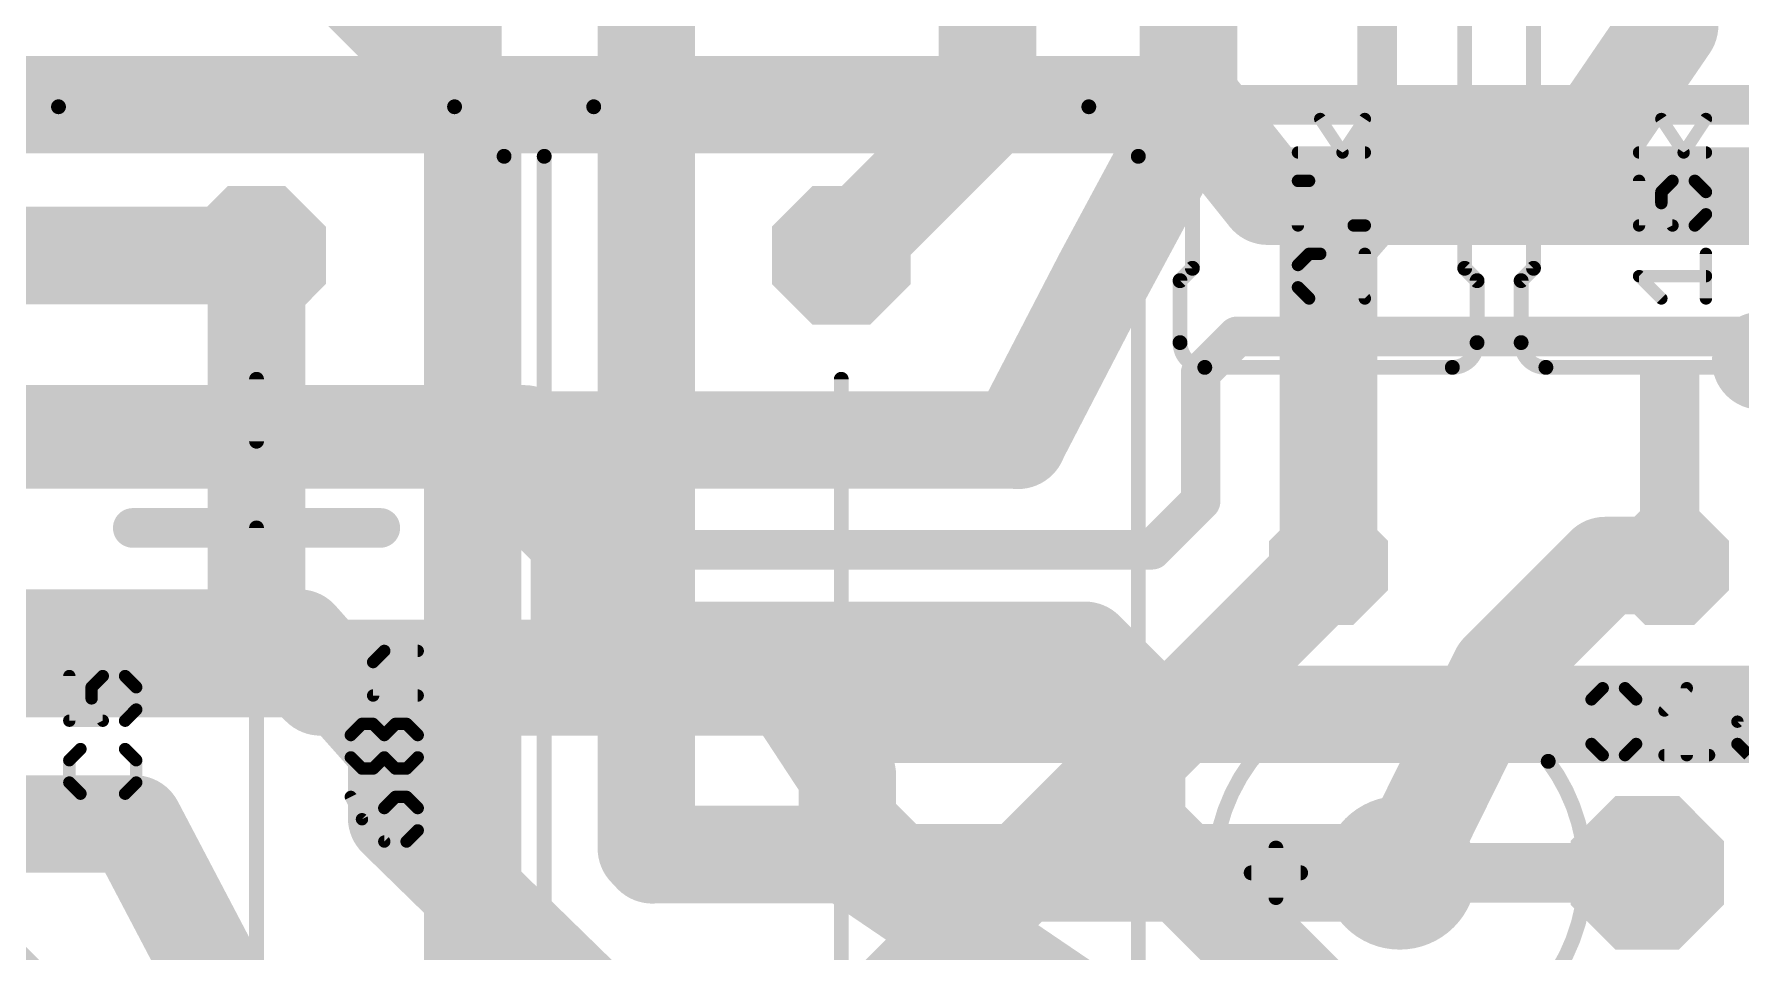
# Model space of a CAD drawing. Header units: inches. Extents: x -5 to 142, y -3 to 122.
# Drawn here: x 84.72 to 102.23, y 55.94 to 65.35 of the extents above; entities that cross this region are included whole.
import ezdxf

# ---------------------------------------------------------------- set-up
doc = ezdxf.new("R2010")
doc.units = ezdxf.units.IN
doc.header["$MEASUREMENT"] = 0
for name, color, linetype in [('1', 22, 'Continuous'), ('15', 22, 'Continuous'), ('16', 175, 'Continuous'), ('17', 82, 'Continuous'), ('18', 82, 'Continuous'), ('2', 175, 'Continuous'), ('21', 253, 'Continuous'), ('25', 253, 'Continuous'), ('27', 253, 'Continuous'), ('51', 253, 'Continuous')]:
    doc.layers.add(name, color=color, linetype=linetype)

# ---------------------------------------------------------------- blocks, each defined once
blk = doc.blocks.new('OCTAGONP')
at = {"const_width": 0.5}
blk.add_lwpolyline([(-0.25, -0.1036), (-0.25, 0.1036), (-0.1036, 0.25), (0.1036, 0.25), (0.25, 0.1036), (0.25, -0.1036), (0.1036, -0.25), (-0.1036, -0.25), (-0.25, -0.1036), (-0.25, 0.1036)], dxfattribs=at)
blk = doc.blocks.new('ROUNDP')
at = {"const_width": 0.5}
blk.add_lwpolyline([(0, -0.25, 1), (0, 0.25, 1), (0, -0.25)], format="xyb", dxfattribs=at)
blk = doc.blocks.new('RECT')
blk.add_solid([(-0.5, -0.5), (0.5, -0.5), (-0.5, 0.5), (0.5, 0.5)])
blk = doc.blocks.new('ROUNDV')
at = {"const_width": 0.5}
blk.add_lwpolyline([(0, -0.25, 1), (0, 0.25, 1), (0, -0.25)], format="xyb", dxfattribs=at)

msp = doc.modelspace()

# ---------------------------------------------------------------- linework, layer by layer
at = {"layer": '1', "const_width": 1}
for points in [[(101.5, 65.4375), (101.5, 72.6)], [(96.5625, 69.3125), (96.5625, 64.5)], [(87.725, 66.15), (89.2188, 64.6562)], [(91, 66.15), (91, 57)], [(94.5, 66.15), (94.5, 64.58)], [(100.6875, 64.25), (101.5, 65.4375)], [(89.2188, 64.6562), (89.2188, 52.5625)], [(94.5, 64.58), (93, 63.08)], [(96.5625, 64.5), (95.6875, 62.875)], [(98, 63.25), (98.875, 64.25)], [(98.875, 64.25), (100.6875, 64.25)], [(98, 59.9), (98, 63.25)], [(87, 63.08), (84.045, 63.08)], [(95.6875, 62.875), (94.8125, 61.1875)], [(77.8125, 62.1075), (87, 52.92)], [(93, 54.9), (98, 59.9)], [(100.8375, 59.9), (99.75, 58.8125)], [(101.5, 59.9), (100.8375, 59.9)], [(99.75, 58.8125), (98.73, 56.75)], [(91, 57), (91.0625, 56.9375)]]:
    msp.add_lwpolyline(points, dxfattribs=at)
at = {"layer": '1', "const_width": 0.5}
for points in [[(101.7063, 65.2963, 1), (101.2937, 65.5787)], [(101.25, 65.4375, 1), (101.75, 65.4375)], [(89.4688, 64.6562, 1), (88.9688, 64.6562)], [(89.042, 64.4795, 1), (89.3955, 64.833)], [(94.6768, 64.4032, 1), (94.3232, 64.7568)], [(96.7826, 64.3815, 1), (96.3424, 64.6185)], [(94.25, 64.58, 1), (94.75, 64.58)], [(96.3125, 64.5, 1), (96.8125, 64.5)], [(98.875, 64.5, 1), (98.875, 64)], [(99.0631, 64.0854, 1), (98.6869, 64.4146)], [(100.4812, 64.3912, 1), (100.8938, 64.1088)], [(100.6875, 64, 1), (100.6875, 64.5)], [(98.25, 63.25, 1), (97.75, 63.25)], [(87, 62.83, 1), (87, 63.33)], [(97.8119, 63.4146, 1), (98.1881, 63.0854)], [(92.8232, 63.2568, 1), (93.1768, 62.9032)], [(95.4674, 62.9935, 1), (95.9076, 62.7565)], [(95.9094, 62.7599, 1), (95.4656, 62.9901)], [(94.5906, 61.3026, 1), (95.0344, 61.0724)], [(98.1768, 59.7232, 1), (97.8232, 60.0768)], [(100.8375, 60.15, 1), (100.8375, 59.65)], [(101.0143, 59.7232, 1), (100.6607, 60.0768)], [(101.5, 59.65, 1), (101.5, 60.15)], [(97.75, 59.9, 1), (98.25, 59.9)], [(99.5732, 58.9893, 1), (99.9268, 58.6357)], [(99.9741, 58.7017, 1), (99.5259, 58.9233)], [(91.1768, 57.1768, 1), (90.8232, 56.8232)], [(90.8857, 56.7607, 1), (91.2393, 57.1143)], [(90.75, 57, 1), (91.25, 57)], [(98.5059, 56.8608, 1), (98.9541, 56.6392)]]:
    msp.add_lwpolyline(points, format="xyb", dxfattribs=at)
at = {"layer": '15', "const_width": 1}
for points in [[(96.625, 64.625), (79.375, 64.625)], [(97.375, 63.6875), (96.625, 64.625)], [(107.9375, 63.6875), (97.375, 63.6875)], [(89.75, 61.25), (79.6562, 61.25)], [(90.3125, 60.6875), (89.75, 61.25)], [(90.3125, 59.25), (90.3125, 60.6875)], [(90.5312, 59.0312), (90.3125, 59.25)], [(66.7188, 59.1562), (87.4375, 59.1562)], [(87.4375, 59.1562), (88.4375, 58.0312)], [(95.5, 59.0312), (90.5312, 59.0312)], [(96.0312, 58.5), (95.5, 59.0312)], [(96.0312, 57.2188), (96.0312, 58.5)], [(88.4375, 58.0312), (88.4375, 57.3125)], [(88.4375, 57.3125), (91.0312, 54.7812)], [(62.5, 57.25), (85.75, 57.25)], [(85.75, 57.25), (86.7188, 55.4062)], [(98.9375, 54.3125), (96.0312, 57.2188)], [(91.0625, 56.9375), (93.0625, 56.9375)], [(93.0625, 56.9375), (95.7812, 55.0938)]]:
    msp.add_lwpolyline(points, dxfattribs=at)
at = {"layer": '15', "const_width": 0.5}
for points in [[(96.8202, 64.7812, 1), (96.4298, 64.4688)], [(96.625, 64.375, 1), (96.625, 64.875)], [(97.375, 63.9375, 1), (97.375, 63.4375)], [(97.1798, 63.5313, 1), (97.5702, 63.8437)], [(89.9268, 61.4268, 1), (89.5732, 61.0732)], [(89.75, 61, 1), (89.75, 61.5)], [(90.5625, 60.6875, 1), (90.0625, 60.6875)], [(90.1357, 60.5107, 1), (90.4893, 60.8643)], [(90.4893, 59.4268, 1), (90.1357, 59.0732)], [(87.6244, 59.3223, 1), (87.2506, 58.9902)], [(87.4375, 58.9062, 1), (87.4375, 59.4062)], [(90.0625, 59.25, 1), (90.5625, 59.25)], [(90.5312, 59.2812, 1), (90.5312, 58.7812)], [(90.3545, 58.8545, 1), (90.708, 59.208)], [(95.6768, 59.208, 1), (95.3232, 58.8545)], [(95.5, 58.7812, 1), (95.5, 59.2812)], [(96.2812, 58.5, 1), (95.7812, 58.5)], [(95.8545, 58.3232, 1), (96.208, 58.6768)], [(88.6875, 58.0312, 1), (88.1875, 58.0312)], [(88.2506, 57.8652, 1), (88.6244, 58.1973)], [(88.6121, 57.4914, 1), (88.2629, 57.1336)], [(85.9713, 57.3663, 1), (85.5287, 57.1337)], [(85.75, 57, 1), (85.75, 57.5)], [(96.208, 57.3955, 1), (95.8545, 57.042)], [(88.1875, 57.3125, 1), (88.6875, 57.3125)], [(95.7812, 57.2188, 1), (96.2812, 57.2188)], [(91.0625, 57.1875, 1), (91.0625, 56.6875)], [(93.2028, 57.1444, 1), (92.9222, 56.7306)], [(93.0625, 56.6875, 1), (93.0625, 57.1875)]]:
    msp.add_lwpolyline(points, format="xyb", dxfattribs=at)
at = {"layer": '16'}
for points, const_width in [([(76.1875, 64.625), (105.125, 64.625)], 0.4064), ([(77.4062, 61.1875), (94.8125, 61.1875)], 1), ([(73.1562, 58.8438), (92.3438, 58.8438)], 1), ([(92.3438, 58.8438), (93.0625, 57.75)], 1), ([(93.0625, 57.75), (93.0625, 57.25)], 1), ([(93.0625, 57.25), (93.5625, 56.75)], 1), ([(93.5625, 56.75), (98.73, 56.75)], 1)]:
    msp.add_lwpolyline(points, dxfattribs=dict(at, const_width=const_width))
at = {"layer": '16', "const_width": 0.5}
for points in [[(94.8125, 60.9375, 1), (94.8125, 61.4375)], [(92.5527, 58.981, 1), (92.1348, 58.7065)], [(92.3438, 58.5938, 1), (92.3438, 59.0938)], [(93.3125, 57.75, 1), (92.8125, 57.75)], [(92.8536, 57.6127, 1), (93.2714, 57.8873)], [(93.2393, 57.4268, 1), (92.8857, 57.0732)], [(92.8125, 57.25, 1), (93.3125, 57.25)], [(93.5625, 57, 1), (93.5625, 56.5)], [(93.3857, 56.5732, 1), (93.7393, 56.9268)], [(98.73, 56.5, 1), (98.73, 57)]]:
    msp.add_lwpolyline(points, format="xyb", dxfattribs=at)
at = {"layer": '2'}
for points, const_width in [([(98.5, 64.1875), (98.5, 67.5)], 0.4064), ([(89.3125, 66.9375), (89.3125, 60.75)], 0.4064), ([(99.125, 63.5625), (98.5, 64.1875)], 0.4064), ([(102.4375, 63.5625), (99.125, 63.5625)], 0.4064), ([(87, 63.08), (87, 59.3125)], 1), ([(96.6875, 61.875), (97.0625, 62.25)], 0.4064), ([(97.0625, 62.25), (102.1875, 62.25)], 0.4064), ([(102.1875, 62.25), (102.4375, 62)], 0.4064), ([(96.6875, 60.5625), (96.6875, 61.875)], 0.4064), ([(89.3125, 60.75), (90, 60.0625)], 0.4064), ([(96.1875, 60.0625), (96.6875, 60.5625)], 0.4064), ([(90, 60.0625), (96.1875, 60.0625)], 0.4064), ([(87, 59.3125), (87.6562, 58.6562)], 1), ([(87.6562, 58.6562), (92.5625, 58.6562)], 1), ([(92.5625, 58.6562), (92.9688, 58.375)], 1), ([(92.9688, 58.375), (103.25, 58.375)], 1)]:
    msp.add_lwpolyline(points, dxfattribs=dict(at, const_width=const_width))
for points, const_width in [([(98.3984, 64.1875, 1), (98.6016, 64.1875)], 0.2032), ([(98.5718, 64.2593, 1), (98.4282, 64.1157)], 0.2032), ([(99.125, 63.6641, 1), (99.125, 63.4609)], 0.2032), ([(87.25, 63.08, 1), (86.75, 63.08)], 0.5), ([(99.0532, 63.4907, 1), (99.1968, 63.6343)], 0.2032), ([(97.0625, 62.3516, 1), (97.0625, 62.1484)], 0.2032), ([(97.1343, 62.1782, 1), (96.9907, 62.3218)], 0.2032), ([(102.2593, 62.3218, 1), (102.1157, 62.1782)], 0.2032), ([(102.1875, 62.1484, 1), (102.1875, 62.3516)], 0.2032), ([(96.7891, 61.875, 1), (96.5859, 61.875)], 0.2032), ([(96.6157, 61.9468, 1), (96.7593, 61.8032)], 0.2032), ([(89.3843, 60.8218, 1), (89.2407, 60.6782)], 0.2032), ([(89.2109, 60.75, 1), (89.4141, 60.75)], 0.2032), ([(96.5859, 60.5625, 1), (96.7891, 60.5625)], 0.2032), ([(96.7593, 60.4907, 1), (96.6157, 60.6343)], 0.2032), ([(90, 60.1641, 1), (90, 59.9609)], 0.2032), ([(96.1875, 59.9609, 1), (96.1875, 60.1641)], 0.2032), ([(89.9282, 59.9907, 1), (90.0718, 60.1343)], 0.2032), ([(96.1157, 60.1343, 1), (96.2593, 59.9907)], 0.2032), ([(87.1768, 59.4893, 1), (86.8232, 59.1357)], 0.5), ([(86.75, 59.3125, 1), (87.25, 59.3125)], 0.5), ([(87.6562, 58.9062, 1), (87.6562, 58.4062)], 0.5), ([(87.4795, 58.4795, 1), (87.833, 58.833)], 0.5), ([(92.7048, 58.8618, 1), (92.4202, 58.4507)], 0.5), ([(92.5625, 58.4062, 1), (92.5625, 58.9062)], 0.5), ([(92.9688, 58.625, 1), (92.9688, 58.125)], 0.5), ([(92.8264, 58.1695, 1), (93.1111, 58.5805)], 0.5)]:
    msp.add_lwpolyline(points, format="xyb", dxfattribs=dict(at, const_width=const_width))
at = {"layer": '21'}
for points, const_width in [([(96.603, 62.948), (96.603, 69.552)], 0.1524), ([(99.397, 62.948), (99.397, 69.552)], 0.1524), ([(100.103, 62.948), (100.103, 69.552)], 0.1524), ([(84.968, 64.604), (89.032, 64.604)], 0.1524), ([(90.46, 64.604), (95.54, 64.604)], 0.1524), ([(89.54, 64.096), (89.54, 51.904)], 0.1524), ([(89.952, 51.904), (89.952, 64.096)], 0.1524), ([(96.048, 64.096), (96.048, 51.904)], 0.1524), ([(96.603, 62.948), (96.476, 62.821)], 0.1524), ([(96.476, 62.186), (96.476, 62.821)], 0.1524), ([(99.397, 62.948), (99.524, 62.821)], 0.1524), ([(99.524, 62.186), (99.524, 62.821)], 0.1524), ([(100.103, 62.948), (99.976, 62.821)], 0.1524), ([(99.976, 62.186), (99.976, 62.821)], 0.1524), ([(96.73, 61.932), (99.27, 61.932)], 0.1524), ([(100.23, 61.932), (102.77, 61.932)], 0.1524), ([(87, 61.81), (87, 61.175)], 0.1524), ([(93, 61.81), (93, 55.714)], 0.1524), ([(87, 61.175), (85.73, 61.175)], 0.4064), ([(88.27, 61.175), (87, 61.175)], 0.4064), ([(87, 60.286), (85.73, 60.286)], 0.4064), ([(88.27, 60.286), (87, 60.286)], 0.4064), ([(87, 54.19), (87, 60.286)], 0.1524), ([(97.46, 56.496), (97.46, 57.004)], 0.1524), ([(99.873, 56.75), (100.0762, 56.75)], 0.6096), ([(97.206, 56.75), (97.714, 56.75)], 0.1524)]:
    msp.add_lwpolyline(points, dxfattribs=dict(at, const_width=const_width))
for points, const_width in [([(84.968, 64.604, 0.4142), (84.46, 64.096)], 0.1524), ([(84.968, 64.6421, 1), (84.968, 64.5659)], 0.0762), ([(84.968, 64.5659, 1), (84.968, 64.6421)], 0.0762), ([(89.54, 64.096, 0.4142), (89.032, 64.604)], 0.1524), ([(89.032, 64.6421, 1), (89.032, 64.5659)], 0.0762), ([(89.032, 64.5659, 1), (89.032, 64.6421)], 0.0762), ([(90.46, 64.604, 0.4142), (89.952, 64.096)], 0.1524), ([(90.46, 64.6421, 1), (90.46, 64.5659)], 0.0762), ([(90.46, 64.5659, 1), (90.46, 64.6421)], 0.0762), ([(96.048, 64.096, 0.4142), (95.54, 64.604)], 0.1524), ([(95.54, 64.6421, 1), (95.54, 64.5659)], 0.0762), ([(95.54, 64.5659, 1), (95.54, 64.6421)], 0.0762), ([(89.5781, 64.096, 1), (89.5019, 64.096)], 0.0762), ([(89.5019, 64.096, 1), (89.5781, 64.096)], 0.0762), ([(89.9901, 64.096, 1), (89.9139, 64.096)], 0.0762), ([(89.9139, 64.096, 1), (89.9901, 64.096)], 0.0762), ([(96.0861, 64.096, 1), (96.0099, 64.096)], 0.0762), ([(96.0099, 64.096, 1), (96.0861, 64.096)], 0.0762), ([(96.5141, 62.821, 1), (96.4379, 62.821)], 0.0762), ([(96.4491, 62.8479, 1), (96.5029, 62.7941)], 0.0762), ([(96.5649, 62.948, 1), (96.6411, 62.948)], 0.0762), ([(96.6299, 62.9211, 1), (96.5761, 62.9749)], 0.0762), ([(99.3589, 62.948, 1), (99.4351, 62.948)], 0.0762), ([(99.4239, 62.9749, 1), (99.3701, 62.9211)], 0.0762), ([(99.5621, 62.821, 1), (99.4859, 62.821)], 0.0762), ([(99.4971, 62.7941, 1), (99.5509, 62.8479)], 0.0762), ([(100.0141, 62.821, 1), (99.9379, 62.821)], 0.0762), ([(99.9491, 62.8479, 1), (100.0029, 62.7941)], 0.0762), ([(100.0649, 62.948, 1), (100.1411, 62.948)], 0.0762), ([(100.1299, 62.9211, 1), (100.0761, 62.9749)], 0.0762), ([(96.476, 62.186, 0.4142), (96.73, 61.932)], 0.1524), ([(96.5141, 62.186, 1), (96.4379, 62.186)], 0.0762), ([(96.4379, 62.186, 1), (96.5141, 62.186)], 0.0762), ([(99.27, 61.932, 0.4142), (99.524, 62.186)], 0.1524), ([(99.5621, 62.186, 1), (99.4859, 62.186)], 0.0762), ([(99.4859, 62.186, 1), (99.5621, 62.186)], 0.0762), ([(99.976, 62.186, 0.4142), (100.23, 61.932)], 0.1524), ([(100.0141, 62.186, 1), (99.9379, 62.186)], 0.0762), ([(99.9379, 62.186, 1), (100.0141, 62.186)], 0.0762), ([(96.73, 61.9701, 1), (96.73, 61.8939)], 0.0762), ([(96.73, 61.8939, 1), (96.73, 61.9701)], 0.0762), ([(99.27, 61.9701, 1), (99.27, 61.8939)], 0.0762), ([(99.27, 61.8939, 1), (99.27, 61.9701)], 0.0762), ([(100.23, 61.9701, 1), (100.23, 61.8939)], 0.0762), ([(100.23, 61.8939, 1), (100.23, 61.9701)], 0.0762), ([(87.0381, 61.81, 1), (86.9619, 61.81)], 0.0762), ([(93.0381, 61.81, 1), (92.9619, 61.81)], 0.0762), ([(85.73, 61.2766, 1), (85.73, 61.0734)], 0.2032), ([(87, 61.2766, 1), (87, 61.0734)], 0.2032), ([(87, 61.0734, 1), (87, 61.2766)], 0.2032), ([(88.27, 61.0734, 1), (88.27, 61.2766)], 0.2032), ([(86.9619, 61.175, 1), (87.0381, 61.175)], 0.0762), ([(85.73, 60.3876, 1), (85.73, 60.1844)], 0.2032), ([(87, 60.3876, 1), (87, 60.1844)], 0.2032), ([(87, 60.1844, 1), (87, 60.3876)], 0.2032), ([(88.27, 60.1844, 1), (88.27, 60.3876)], 0.2032), ([(87.0381, 60.286, 1), (86.9619, 60.286)], 0.0762), ([(100.254, 57.893, 3), (100.254, 55.607)], 0.1524), ([(100.2235, 57.8701, 1), (100.2845, 57.9159)], 0.0762), ([(97.4981, 57.004, 1), (97.4219, 57.004)], 0.0762), ([(99.873, 56.9024, 1), (99.873, 56.5976)], 0.3048), ([(100.0762, 56.5976, 1), (100.0762, 56.9024)], 0.3048), ([(97.206, 56.7881, 1), (97.206, 56.7119)], 0.0762), ([(97.714, 56.7119, 1), (97.714, 56.7881)], 0.0762), ([(97.4219, 56.496, 1), (97.4981, 56.496)], 0.0762)]:
    msp.add_lwpolyline(points, format="xyb", dxfattribs=dict(at, const_width=const_width))
at = {"layer": '25', "const_width": 0.127}
for points in [[(85.0791, 58.7673), (85.0791, 58.3097)], [(85.3079, 58.6529), (85.4223, 58.7673)], [(85.3079, 58.5385), (85.3079, 58.6529)], [(85.4223, 58.7673), (85.6511, 58.7673)], [(85.6511, 58.7673), (85.7655, 58.6529)], [(85.7655, 58.6529), (85.7655, 58.4241)], [(100.8129, 58.6429), (100.6985, 58.5285)], [(101.0417, 58.6429), (100.8129, 58.6429)], [(101.1561, 58.5285), (101.0417, 58.6429)], [(101.4469, 58.4141), (101.6757, 58.6429)], [(101.6757, 58.6429), (101.6757, 57.9565)], [(85.4223, 58.3097), (85.3079, 58.5385)], [(100.6985, 58.5285), (100.6985, 58.0709)], [(102.4241, 58.5285), (102.1953, 58.2997)], [(85.0791, 58.3097), (85.4223, 58.3097)], [(85.7655, 58.4241), (85.6511, 58.3097)], [(102.1953, 58.2997), (102.1953, 58.0709)], [(102.5385, 58.2997), (102.1953, 58.2997)], [(85.1935, 58.0188), (85.0791, 57.9044)], [(85.0791, 57.9044), (85.0791, 57.6756)], [(85.7655, 57.9044), (85.6511, 58.0188)], [(85.7655, 57.6756), (85.7655, 57.9044)], [(100.6985, 58.0709), (100.8129, 57.9565)], [(100.8129, 57.9565), (101.0417, 57.9565)], [(101.0417, 57.9565), (101.1561, 58.0709)], [(101.4469, 57.9565), (101.9045, 57.9565)], [(102.1953, 58.0709), (102.3097, 57.9565)], [(85.0791, 57.6756), (85.1935, 57.5613)], [(85.1935, 57.5613), (85.6511, 57.5613)], [(85.6511, 57.5613), (85.7655, 57.6756)]]:
    msp.add_lwpolyline(points, dxfattribs=at)
at = {"layer": '25', "const_width": 0.0635}
for points in [[(85.1109, 58.7673, 1), (85.0474, 58.7673)], [(85.3397, 58.6529, 1), (85.2762, 58.6529)], [(85.2855, 58.6753, 1), (85.3304, 58.6304)], [(85.4223, 58.799, 1), (85.4223, 58.7355)], [(85.4448, 58.7448, 1), (85.3999, 58.7897)], [(85.6736, 58.7897, 1), (85.6287, 58.7448)], [(85.6511, 58.7355, 1), (85.6511, 58.799)], [(85.7973, 58.6529, 1), (85.7338, 58.6529)], [(85.743, 58.6304, 1), (85.788, 58.6753)], [(100.8129, 58.6746, 1), (100.8129, 58.6111)], [(100.8353, 58.6204, 1), (100.7904, 58.6653)], [(101.0641, 58.6653, 1), (101.0192, 58.6204)], [(101.0417, 58.6111, 1), (101.0417, 58.6746)], [(101.7075, 58.6429, 1), (101.644, 58.6429)], [(101.6982, 58.6204, 1), (101.6533, 58.6653)], [(85.3363, 58.5527, 1), (85.2795, 58.5243)], [(85.2762, 58.5385, 1), (85.3397, 58.5385)], [(100.7303, 58.5285, 1), (100.6668, 58.5285)], [(100.676, 58.5509, 1), (100.721, 58.506)], [(101.1336, 58.506, 1), (101.1785, 58.5509)], [(85.0791, 58.3414, 1), (85.0791, 58.2779)], [(85.0474, 58.3097, 1), (85.1109, 58.3097)], [(85.3939, 58.2955, 1), (85.4507, 58.3239)], [(85.4223, 58.2779, 1), (85.4223, 58.3414)], [(85.6287, 58.3321, 1), (85.6736, 58.2872)], [(85.7338, 58.4241, 1), (85.7973, 58.4241)], [(85.788, 58.4016, 1), (85.743, 58.4465)], [(101.4245, 58.4365, 1), (101.4694, 58.3916)], [(102.2271, 58.2997, 1), (102.1636, 58.2997)], [(102.1953, 58.3314, 1), (102.1953, 58.2679)], [(102.1729, 58.3221, 1), (102.2178, 58.2772)], [(85.1109, 57.9044, 1), (85.0474, 57.9044)], [(85.216, 57.9964, 1), (85.1711, 58.0413)], [(85.6736, 58.0413, 1), (85.6287, 57.9964)], [(85.7973, 57.9044, 1), (85.7338, 57.9044)], [(100.721, 58.0933, 1), (100.676, 58.0484)], [(100.6668, 58.0709, 1), (100.7303, 58.0709)], [(100.8129, 57.9883, 1), (100.8129, 57.9248)], [(100.7904, 57.934, 1), (100.8353, 57.979)], [(101.0192, 57.979, 1), (101.0641, 57.934)], [(101.0417, 57.9248, 1), (101.0417, 57.9883)], [(101.1785, 58.0484, 1), (101.1336, 58.0933)], [(101.4469, 57.9883, 1), (101.4469, 57.9248)], [(101.644, 57.9565, 1), (101.7075, 57.9565)], [(101.9045, 57.9248, 1), (101.9045, 57.9883)], [(102.1636, 58.0709, 1), (102.2271, 58.0709)], [(102.2178, 58.0933, 1), (102.1729, 58.0484)], [(85.0567, 57.9269, 1), (85.1016, 57.882)], [(85.743, 57.882, 1), (85.788, 57.9269)], [(85.0474, 57.6756, 1), (85.1109, 57.6756)], [(85.1016, 57.6981, 1), (85.0567, 57.6532)], [(85.1935, 57.593, 1), (85.1935, 57.5295)], [(85.6511, 57.5295, 1), (85.6511, 57.593)], [(85.7338, 57.6756, 1), (85.7973, 57.6756)], [(85.788, 57.6532, 1), (85.743, 57.6981)], [(85.1711, 57.5388, 1), (85.216, 57.5837)], [(85.6287, 57.5837, 1), (85.6736, 57.5388)]]:
    msp.add_lwpolyline(points, format="xyb", dxfattribs=at)
at = {"layer": '27', "const_width": 0.127}
for points in [[(98.1435, 64.1353), (97.9147, 64.4785)], [(98.3723, 64.4785), (98.1435, 64.1353)], [(101.6435, 64.1353), (101.4147, 64.4785)], [(101.8723, 64.4785), (101.6435, 64.1353)], [(98.3723, 64.1353), (97.6859, 64.1353)], [(101.8723, 64.1353), (101.1859, 64.1353)], [(97.6859, 63.3869), (97.6859, 63.8445)], [(97.6859, 63.8445), (97.8003, 63.8445)], [(97.8003, 63.8445), (98.2579, 63.3869)], [(101.1859, 63.8445), (101.1859, 63.3869)], [(101.4147, 63.7301), (101.5291, 63.8445)], [(101.4147, 63.6157), (101.4147, 63.7301)], [(101.5291, 63.8445), (101.7579, 63.8445)], [(101.7579, 63.8445), (101.8723, 63.7301)], [(101.8723, 63.7301), (101.8723, 63.5013)], [(101.5291, 63.3869), (101.4147, 63.6157)], [(98.2579, 63.3869), (98.3723, 63.3869)], [(101.1859, 63.3869), (101.5291, 63.3869)], [(101.8723, 63.5013), (101.7579, 63.3869)], [(97.8003, 63.0961), (97.6859, 62.9817)], [(97.9147, 63.0961), (97.8003, 63.0961)], [(98.3723, 62.6385), (97.9147, 63.0961)], [(98.3723, 63.0961), (98.3723, 62.6385)], [(101.8723, 62.6385), (101.8723, 63.0961)], [(97.6859, 62.9817), (97.6859, 62.7529)], [(101.4147, 62.6385), (101.1859, 62.8673)], [(101.1859, 62.8673), (101.8723, 62.8673)], [(97.6859, 62.7529), (97.8003, 62.6385)], [(88.1964, 58.9108), (88.3108, 59.0252)], [(88.3108, 59.0252), (88.654, 59.0252)], [(88.1964, 58.5676), (88.1964, 58.9108)], [(88.654, 58.5676), (88.1964, 58.5676)], [(87.9676, 58.1624), (88.082, 58.2768)], [(88.082, 58.2768), (88.1964, 58.2768)], [(88.1964, 58.2768), (88.3108, 58.1624)], [(88.3108, 58.1624), (88.4252, 58.2768)], [(88.4252, 58.2768), (88.5396, 58.2768)], [(88.5396, 58.2768), (88.654, 58.1624)], [(87.9676, 57.9336), (87.9676, 58.1624)], [(88.3108, 57.9336), (88.3108, 58.1624)], [(88.654, 58.1624), (88.654, 57.9336)], [(88.082, 57.8192), (87.9676, 57.9336)], [(88.3108, 57.9336), (88.1964, 57.8192)], [(88.4252, 57.8192), (88.3108, 57.9336)], [(88.654, 57.9336), (88.5396, 57.8192)], [(88.1964, 57.8192), (88.082, 57.8192)], [(88.5396, 57.8192), (88.4252, 57.8192)], [(87.9676, 57.5283), (88.082, 57.2995)], [(88.4252, 57.5283), (88.3108, 57.4139)], [(88.3108, 57.4139), (88.3108, 57.0708)], [(88.5396, 57.5283), (88.4252, 57.5283)], [(88.654, 57.4139), (88.5396, 57.5283)], [(88.654, 57.1851), (88.654, 57.4139)], [(88.082, 57.2995), (88.3108, 57.0708)], [(88.3108, 57.0708), (88.5396, 57.0708)], [(88.5396, 57.0708), (88.654, 57.1851)]]:
    msp.add_lwpolyline(points, dxfattribs=at)
at = {"layer": '27', "const_width": 0.0635}
for points in [[(97.9411, 64.4961, 1), (97.8883, 64.4609)], [(98.3987, 64.4609, 1), (98.3459, 64.4961)], [(101.4411, 64.4961, 1), (101.3883, 64.4609)], [(101.8987, 64.4609, 1), (101.8459, 64.4961)], [(97.6859, 64.1671, 1), (97.6859, 64.1036)], [(98.1171, 64.1529, 1), (98.1699, 64.1177)], [(98.1171, 64.1177, 1), (98.1699, 64.1529)], [(98.3723, 64.1036, 1), (98.3723, 64.1671)], [(101.1859, 64.1671, 1), (101.1859, 64.1036)], [(101.6171, 64.1529, 1), (101.6699, 64.1177)], [(101.6171, 64.1177, 1), (101.6699, 64.1529)], [(101.8723, 64.1036, 1), (101.8723, 64.1671)], [(97.7177, 63.8445, 1), (97.6542, 63.8445)], [(97.6859, 63.8763, 1), (97.6859, 63.8128)], [(97.8228, 63.867, 1), (97.7779, 63.8221)], [(97.8003, 63.8128, 1), (97.8003, 63.8763)], [(101.2177, 63.8445, 1), (101.1542, 63.8445)], [(101.4465, 63.7301, 1), (101.383, 63.7301)], [(101.3923, 63.7526, 1), (101.4372, 63.7077)], [(101.5291, 63.8763, 1), (101.5291, 63.8128)], [(101.5516, 63.8221, 1), (101.5067, 63.867)], [(101.7804, 63.867, 1), (101.7355, 63.8221)], [(101.7579, 63.8128, 1), (101.7579, 63.8763)], [(101.9041, 63.7301, 1), (101.8406, 63.7301)], [(101.8498, 63.7077, 1), (101.8948, 63.7526)], [(101.4431, 63.6299, 1), (101.3863, 63.6015)], [(101.383, 63.6157, 1), (101.4465, 63.6157)], [(97.6542, 63.3869, 1), (97.7177, 63.3869)], [(98.2579, 63.4187, 1), (98.2579, 63.3552)], [(98.2355, 63.3645, 1), (98.2804, 63.4094)], [(98.3723, 63.3552, 1), (98.3723, 63.4187)], [(101.1859, 63.4187, 1), (101.1859, 63.3552)], [(101.1542, 63.3869, 1), (101.2177, 63.3869)], [(101.5007, 63.3727, 1), (101.5575, 63.4011)], [(101.5291, 63.3552, 1), (101.5291, 63.4187)], [(101.7355, 63.4094, 1), (101.7804, 63.3645)], [(101.8406, 63.5013, 1), (101.9041, 63.5013)], [(101.8948, 63.4789, 1), (101.8498, 63.5238)], [(97.8003, 63.1278, 1), (97.8003, 63.0643)], [(97.8228, 63.0736, 1), (97.7779, 63.1185)], [(97.9372, 63.1185, 1), (97.8923, 63.0736)], [(97.9147, 63.0643, 1), (97.9147, 63.1278)], [(98.4041, 63.0961, 1), (98.3406, 63.0961)], [(101.9041, 63.0961, 1), (101.8406, 63.0961)], [(97.7177, 62.9817, 1), (97.6542, 62.9817)], [(97.6635, 63.0041, 1), (97.7084, 62.9592)], [(101.1859, 62.899, 1), (101.1859, 62.8355)], [(101.2084, 62.8897, 1), (101.1635, 62.8448)], [(101.8723, 62.8355, 1), (101.8723, 62.899)], [(97.6542, 62.7529, 1), (97.7177, 62.7529)], [(97.7084, 62.7753, 1), (97.6635, 62.7304)], [(97.7779, 62.616, 1), (97.8228, 62.661)], [(98.3406, 62.6385, 1), (98.4041, 62.6385)], [(98.3498, 62.616, 1), (98.3948, 62.661)], [(101.3923, 62.616, 1), (101.4372, 62.661)], [(101.8406, 62.6385, 1), (101.9041, 62.6385)], [(88.3108, 59.0569, 1), (88.3108, 58.9934)], [(88.3333, 59.0027, 1), (88.2884, 59.0476)], [(88.654, 58.9934, 1), (88.654, 59.0569)], [(88.2282, 58.9108, 1), (88.1647, 58.9108)], [(88.174, 58.9332, 1), (88.2189, 58.8883)], [(88.1964, 58.5993, 1), (88.1964, 58.5358)], [(88.1647, 58.5676, 1), (88.2282, 58.5676)], [(88.654, 58.5358, 1), (88.654, 58.5993)], [(88.082, 58.3085, 1), (88.082, 58.245)], [(88.1045, 58.2543, 1), (88.0596, 58.2992)], [(88.2189, 58.2992, 1), (88.174, 58.2543)], [(88.1964, 58.245, 1), (88.1964, 58.3085)], [(88.4252, 58.3085, 1), (88.4252, 58.245)], [(88.4477, 58.2543, 1), (88.4028, 58.2992)], [(88.5621, 58.2992, 1), (88.5172, 58.2543)], [(88.5396, 58.245, 1), (88.5396, 58.3085)], [(87.9994, 58.1624, 1), (87.9359, 58.1624)], [(87.9452, 58.1848, 1), (87.9901, 58.1399)], [(88.3426, 58.1624, 1), (88.2791, 58.1624)], [(88.2884, 58.1848, 1), (88.3333, 58.1399)], [(88.2884, 58.1399, 1), (88.3333, 58.1848)], [(88.6858, 58.1624, 1), (88.6223, 58.1624)], [(88.6315, 58.1399, 1), (88.6765, 58.1848)], [(87.9901, 57.956, 1), (87.9452, 57.9111)], [(88.3333, 57.956, 1), (88.2884, 57.9111)], [(88.3333, 57.9111, 1), (88.2884, 57.956)], [(88.6765, 57.9111, 1), (88.6315, 57.956)], [(87.9359, 57.9336, 1), (87.9994, 57.9336)], [(88.082, 57.8509, 1), (88.082, 57.7874)], [(88.0596, 57.7967, 1), (88.1045, 57.8416)], [(88.174, 57.8416, 1), (88.2189, 57.7967)], [(88.1964, 57.7874, 1), (88.1964, 57.8509)], [(88.2791, 57.9336, 1), (88.3426, 57.9336)], [(88.4252, 57.8509, 1), (88.4252, 57.7874)], [(88.4028, 57.7967, 1), (88.4477, 57.8416)], [(88.5172, 57.8416, 1), (88.5621, 57.7967)], [(88.5396, 57.7874, 1), (88.5396, 57.8509)], [(88.6223, 57.9336, 1), (88.6858, 57.9336)], [(87.996, 57.5425, 1), (87.9392, 57.5141)], [(88.3426, 57.4139, 1), (88.2791, 57.4139)], [(88.2884, 57.4364, 1), (88.3333, 57.3915)], [(88.4252, 57.5601, 1), (88.4252, 57.4966)], [(88.4477, 57.5059, 1), (88.4028, 57.5508)], [(88.5621, 57.5508, 1), (88.5172, 57.5059)], [(88.5396, 57.4966, 1), (88.5396, 57.5601)], [(88.6858, 57.4139, 1), (88.6223, 57.4139)], [(88.6315, 57.3915, 1), (88.6765, 57.4364)], [(88.1045, 57.322, 1), (88.0596, 57.2771)], [(88.0536, 57.2853, 1), (88.1104, 57.3137)], [(88.3108, 57.1025, 1), (88.3108, 57.039)], [(88.2791, 57.0708, 1), (88.3426, 57.0708)], [(88.2884, 57.0483, 1), (88.3333, 57.0932)], [(88.5172, 57.0932, 1), (88.5621, 57.0483)], [(88.5396, 57.039, 1), (88.5396, 57.1025)], [(88.6223, 57.1851, 1), (88.6858, 57.1851)], [(88.6765, 57.1627, 1), (88.6315, 57.2076)]]:
    msp.add_lwpolyline(points, format="xyb", dxfattribs=at)
at = {"layer": '51', "const_width": 0.6096}
for points in [[(98, 59.9), (98, 61.17)], [(101.5, 59.9), (101.5, 61.17)], [(101.27, 56.75), (98.73, 56.75)]]:
    msp.add_lwpolyline(points, dxfattribs=at)
at = {"layer": '51'}
for points, const_width in [([(98.1524, 61.17, 1), (97.8476, 61.17)], 0.3048), ([(101.6524, 61.17, 1), (101.3476, 61.17)], 0.3048), ([(97.8476, 59.9, 1), (98.1524, 59.9)], 0.3048), ([(101.3476, 59.9, 1), (101.6524, 59.9)], 0.3048), ([(100.254, 55.607, 0.3333), (100.254, 57.893)], 0.1524), ([(100.2845, 57.9159, 1), (100.2235, 57.8701)], 0.0762), ([(98.73, 56.9024, 1), (98.73, 56.5976)], 0.3048), ([(101.27, 56.5976, 1), (101.27, 56.9024)], 0.3048)]:
    msp.add_lwpolyline(points, format="xyb", dxfattribs=dict(at, const_width=const_width))

# ---------------------------------------------------------------- block references
at = {"layer": '17'}
for name, p, xscale, yscale, rotation in [('OCTAGONP', (87, 63.08), 1.4224, 1.4224, 270), ('ROUNDP', (87, 63.08), 1.4224, 1.4224, 270), ('ROUNDP', (87, 63.08), 1.4224, 1.4224, 270), ('OCTAGONP', (87, 63.08), 1.4224, 1.4224, 270), ('OCTAGONP', (93, 63.08), 1.4224, 1.4224, 90), ('ROUNDP', (93, 63.08), 1.4224, 1.4224, 90), ('ROUNDP', (93, 63.08), 1.4224, 1.4224, 90), ('OCTAGONP', (93, 63.08), 1.4224, 1.4224, 90), ('OCTAGONP', (98, 59.9), 1.2192, 1.2192, 270), ('ROUNDP', (98, 59.9), 1.2192, 1.2192, 270), ('ROUNDP', (98, 59.9), 1.2192, 1.2192, 270), ('OCTAGONP', (98, 59.9), 1.2192, 1.2192, 270), ('OCTAGONP', (101.5, 59.9), 1.2192, 1.2192, 270), ('ROUNDP', (101.5, 59.9), 1.2192, 1.2192, 270), ('ROUNDP', (101.5, 59.9), 1.2192, 1.2192, 270), ('OCTAGONP', (101.5, 59.9), 1.2192, 1.2192, 270)]:
    msp.add_blockref(name, p, dxfattribs=dict(at, xscale=xscale, yscale=yscale, rotation=rotation))
for name, p, xscale, yscale in [('ROUNDP', (98.73, 56.75), 1.5748, 1.5748), ('ROUNDP', (98.73, 56.75), 1.5748, 1.5748), ('OCTAGONP', (101.27, 56.75), 1.5748, 1.5748), ('OCTAGONP', (101.27, 56.75), 1.5748, 1.5748), ('ROUNDP', (98.73, 56.75), 1.2192, 1.2192), ('ROUNDP', (98.73, 56.75), 1.2192, 1.2192), ('ROUNDP', (101.27, 56.75), 1.2192, 1.2192), ('ROUNDP', (101.27, 56.75), 1.2192, 1.2192)]:
    msp.add_blockref(name, p, dxfattribs=dict(at, xscale=xscale, yscale=yscale))
at = {"layer": '18'}
for p, xscale, yscale in [((102.4375, 62), 1.0064, 1.0064), ((102.4375, 62), 1.0064, 1.0064), ((102.4375, 62), 0.9048, 0.9048), ((102.4375, 62), 0.9048, 0.9048), ((94.8125, 61.1875), 1.0064, 1.0064), ((94.8125, 61.1875), 1.0064, 1.0064), ((94.8125, 61.1875), 0.9048, 0.9048), ((94.8125, 61.1875), 0.9048, 0.9048), ((91.0625, 56.9375), 1.0064, 1.0064), ((91.0625, 56.9375), 1.0064, 1.0064), ((91.0625, 56.9375), 0.9048, 0.9048), ((91.0625, 56.9375), 0.9048, 0.9048)]:
    msp.add_blockref('ROUNDV', p, dxfattribs=dict(at, xscale=xscale, yscale=yscale))
at = {"layer": '21', "xscale": 0.8636, "yscale": 0.6096, "rotation": 270}
for p in [(98, 61.5002), (101.5, 61.5002)]:
    msp.add_blockref('RECT', p, dxfattribs=at)

doc.saveas('drawing.dxf')
